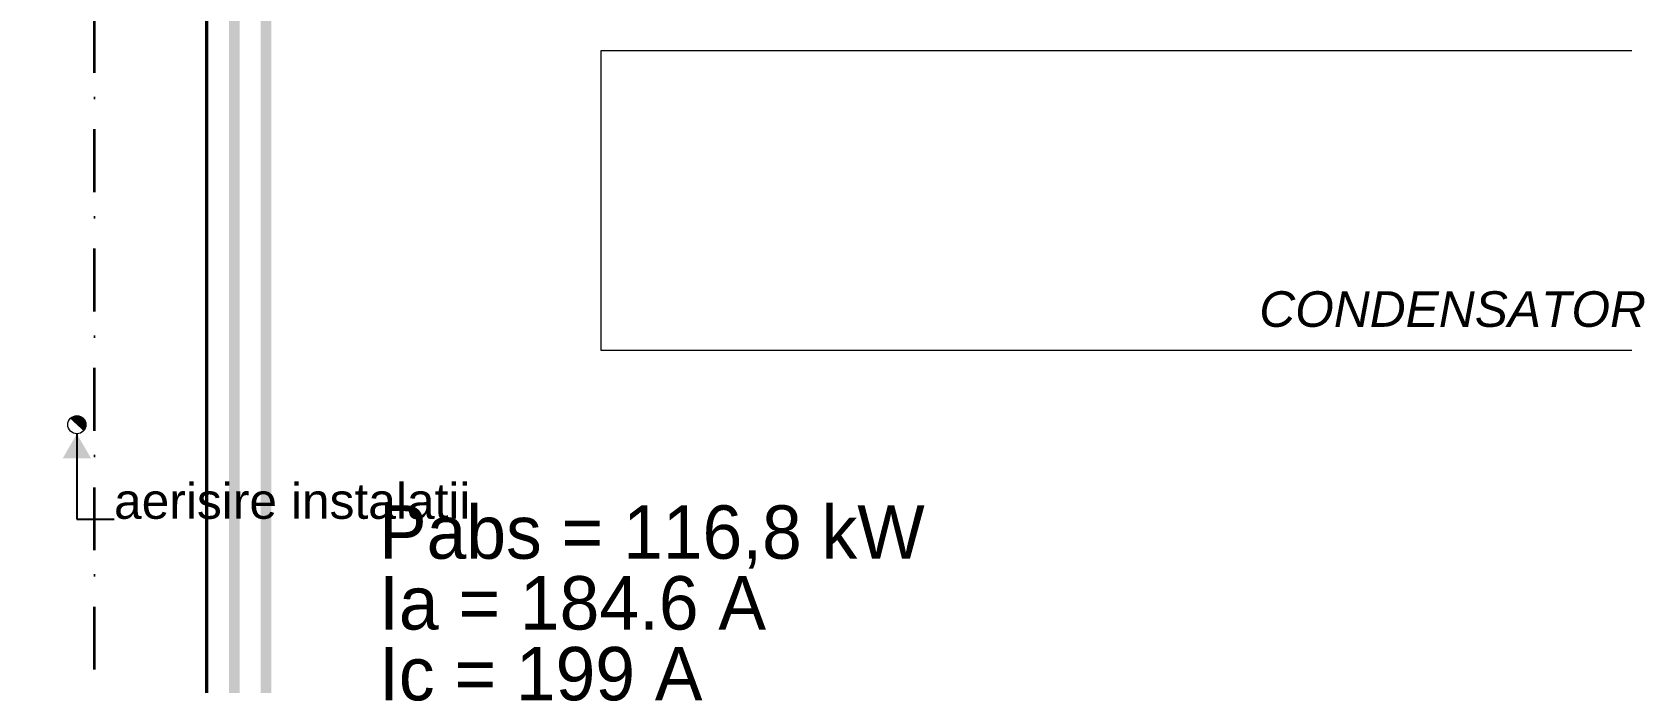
# Model space of a CAD drawing. Header units: millimetres. Extents: x 1322820 to 1391563, y 1051909 to 1098256.
# Drawn here: x 1361552 to 1366017, y 1074540 to 1076367 of the extents above; entities that cross this region are included whole.
import ezdxf
from ezdxf.enums import TextEntityAlignment as Align

# ---------------------------------------------------------------- set-up
doc = ezdxf.new("R2010")
doc.units = ezdxf.units.MM
doc.header["$MEASUREMENT"] = 0
doc.linetypes.add('Dot & Dashed', pattern=[335.138881, 176.388884, -88.194442, 0, -70.555556])
doc.linetypes.add('DUBLU_INTRERUPT', pattern=[1.093612, 0.529167, -0.211667, 0.141111, -0.211667])
doc.layers.get('0').update_dxf_attribs({"true_color": 0x787878})
for name, color, linetype, lineweight, true_color in [('arhitectura - adnotatii_Pen_No__1', 7, 'Continuous', 13, 0x787878), ('instalatii - echipamente_Pen_No__21', 7, 'Continuous', 20, 0x787878), ('instalatii - echipamente_Pen_No__244', 7, 'Continuous', 13, 0x787878), ('New_arhitectura - axe_Pen_No__201', 7, 'Continuous', 35, 0x787878), ('New_instalatii - echipamente_Pen_No__1', 7, 'Continuous', 13, 0x787878), ('New_instalatii - echipamente_Pen_No__21', 7, 'Continuous', 20, 0x787878)]:
    doc.layers.add(name, color=color, linetype=linetype, lineweight=lineweight, true_color=true_color)
doc.layers.add('Circuite', color=7, linetype='Continuous', lineweight=25)
doc.layers.add('Tema electrice', color=7, linetype='Continuous', lineweight=13)
doc.layers.add('circuite prize vitali', color=1, linetype='Continuous')
doc.layers.add('New_arhitectura - axe', color=7, linetype='Continuous', true_color=0x787878)
doc.styles.add('GENERATED_STYLE_1', font='arialbd.ttf')
doc.styles.add('GENERATED_STYLE_2', font='arial.ttf')
doc.styles.add('GENERATED_STYLE_3', font='ariali.ttf')
doc.dimstyles.new('GENERATED_STYLE__2', dxfattribs={"dimtxt": 0.18, "dimasz": 76, "dimexe": 0.18, "dimexo": 0.0625, "dimgap": 0.09, "dimtad": 0, "dimtih": 1, "dimtoh": 1, "dimdec": 4, "dimzin": 0, "dimdsep": 46, "dimcen": 0.09, "dimadec": 0, "dimazin": 0, "dimtfac": 1, "dimtdec": 4, "dimtmove": 0, "dimatfit": 3, "dimldrblk": 'ARROWHEAD_16', "dimfxl": 1, "dimtolj": 1, "dimtzin": 0, "dimarcsym": 0})

# ---------------------------------------------------------------- blocks, each defined once
blk = doc.blocks.new('ARROWHEAD_16')
at = {"linetype": 'Continuous', "lineweight": 0}
blk.add_hatch(color=0, dxfattribs=at).paths.add_polyline_path([(-0.9093, 0.525), (0, 0), (-0.9093, -0.525)])
at = {"color": 0, "linetype": 'Continuous', "lineweight": 0}
blk.add_line((0, 0), (-1, 0), dxfattribs=at)
blk = doc.blocks.new('Standard grid marker')
at = {"layer": 'New_arhitectura - axe_Pen_No__201', "linetype": 'Dot & Dashed', "lineweight": 35}
blk.add_line((1000, 0), (43350, 0), dxfattribs=at)
at = {"layer": 'New_arhitectura - axe_Pen_No__201', "lineweight": 35, "style": 'GENERATED_STYLE_1'}
for tag, p in [('AC_MarkerText_1_0', (-106.1, 7.1)), ('AC_MarkerText_1_1', (44456, 7.1))]:
    blk.add_attdef(tag, text='', height=125, rotation=270, dxfattribs=at).set_placement(p, align=Align.MIDDLE_CENTER)
blk = doc.blocks.new('terasa')
at = {"layer": 'instalatii - echipamente_Pen_No__244', "linetype": 'Continuous', "lineweight": 13}
blk.add_hatch(color=256, dxfattribs=at).paths.add_polyline_path([(1361697.155, 1075246.252), (1361659.607, 1075280.809, -0.41421356), (1361695.659, 1075282.305, -0.41421356)])
at = {"layer": 'instalatii - echipamente_Pen_No__21', "linetype": 'Continuous', "lineweight": 20}
blk.add_circle((1361678.539, 1075263.387), 25.515, dxfattribs=at)
at = {"layer": 'New_instalatii - echipamente_Pen_No__21', "linetype": 'Continuous', "lineweight": 20, "flags": 128}
blk.add_lwpolyline([(1363150.518, 1075472.71), (1366117.551, 1075472.71), (1366117.551, 1076313.369), (1363150.518, 1076313.369)], close=True, dxfattribs=at)
at = {"layer": 'New_arhitectura - axe', "linetype": 'Continuous', "lineweight": 13, "zscale": 1000, "rotation": 90}
blk.add_blockref('Standard grid marker', (1361728.517, 1052120.65), dxfattribs=at)
at = {"layer": 'arhitectura - adnotatii_Pen_No__1', "linetype": 'Continuous', "lineweight": 13, "insert": (1361782.944, 1074997.777), "char_height": 100, "attachment_point": 7, "style": 'GENERATED_STYLE_2'}
blk.add_mtext('\\A1;aerisire instalatii', dxfattribs=at)
at = {"layer": 'New_instalatii - echipamente_Pen_No__1', "linetype": 'Continuous', "lineweight": 13, "insert": (1365543.748, 1075587.588), "char_height": 100, "attachment_point": 5, "style": 'GENERATED_STYLE_3'}
blk.add_mtext('\\A1;CONDENSATOR', dxfattribs=at)
at = {"layer": 'arhitectura - adnotatii_Pen_No__1', "linetype": 'Continuous', "lineweight": 13, "annotation_type": 0, "has_hookline": 1, "hookline_direction": 0, "text_width": 987.04}
blk.add_leader([(1361678.539, 1075237.872), (1361678.539, 1074997.777), (1361782.854, 1074997.777)], dimstyle='GENERATED_STYLE__2', dxfattribs=at)

msp = doc.modelspace()

# ---------------------------------------------------------------- block references
msp.add_blockref('terasa', (0, 0))

# ---------------------------------------------------------------- next in the draw order: linework, layer by layer
at = {"layer": 'Circuite', "linetype": 'DUBLU_INTRERUPT', "lineweight": 20, "ltscale": 1000, "const_width": 10}
msp.add_lwpolyline([(1365302.2, 1081821.6), (1362043.1, 1081821.6), (1362043.1, 1078715.6), (1362043.1, 1068991.6), (1363227.8, 1068991.6)], dxfattribs=at)
at = {"layer": 'circuite prize vitali', "lineweight": 20, "const_width": 30}
for points in [[(1361566.9, 1080280.9), (1362355.6, 1080280.9), (1362355.6, 1078347.2), (1362210, 1078347.2), (1362210, 1074243), (1363212.6, 1074243)], [(1361576.9, 1080204.8), (1362287.2, 1080204.8), (1362287.2, 1078429.2), (1362287.2, 1078429.2), (1362121, 1078429.2), (1362121, 1069179.3), (1363222.2, 1069179.3)]]:
    msp.add_lwpolyline(points, dxfattribs=at)

# ---------------------------------------------------------------- next in the draw order: texts
at = {"layer": 'Tema electrice', "color": 7, "linetype": 'Continuous', "lineweight": 13, "insert": (1362527.4, 1075037), "char_height": 150, "attachment_point": 1, "line_spacing_factor": 0.795184, "style": 'GENERATED_STYLE_3'}
msp.add_mtext('\\A1;{\\fCentury Gothic|b0|i0|c238|p34;Pabs = 116,8 kW\\PIa = 184.6 A\\PIc = 199 A}', dxfattribs=at)

doc.saveas('drawing.dxf')
